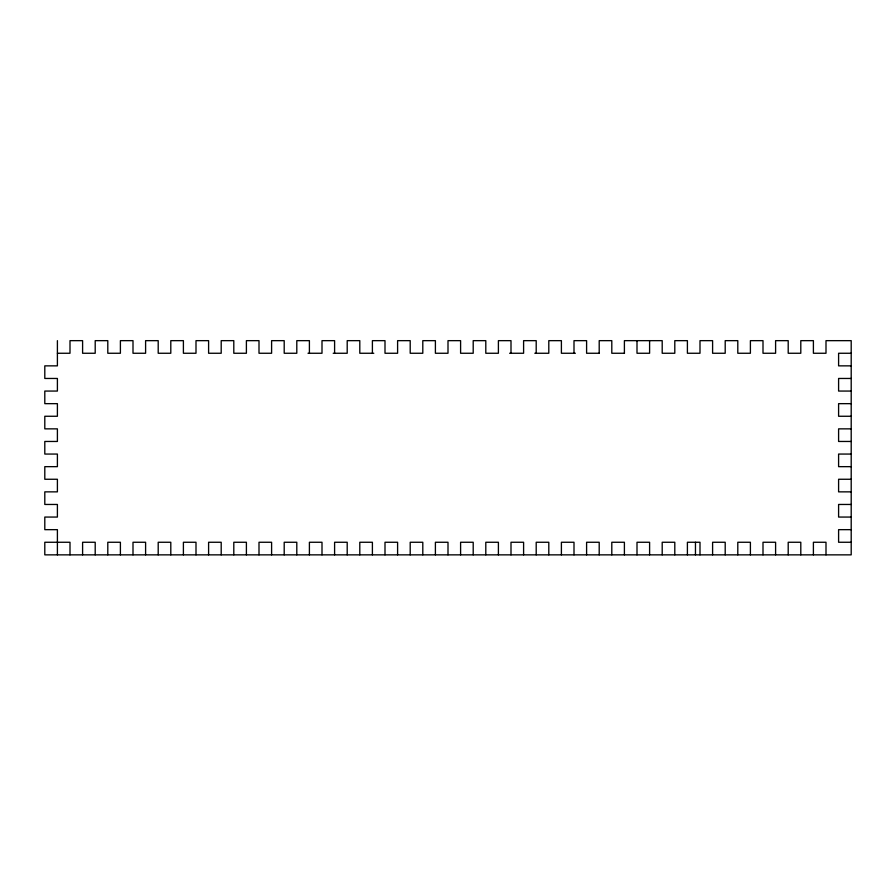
<?xml version="1.0" encoding="UTF-8"?>
<svg xmlns="http://www.w3.org/2000/svg" width="896" height="896" viewBox="0 0 896 896"><rect width="100%" height="100%" fill="white"/><g stroke="black" fill="none" stroke-linecap="round" stroke-linejoin="round"><path stroke-width="1.34" d="M57.4 353.259L70 353.259L70 340.659L82.6 340.659L82.6 353.259L95.2 353.259L95.2 340.659L107.8 340.659L107.8 353.259L120.4 353.259L120.4 340.659L133 340.659L133 353.259L145.6 353.259L145.6 340.659L158.2 340.659L158.2 353.259L170.8 353.259L170.8 340.659L183.4 340.659L183.4 353.259L196 353.259L196 340.659L208.6 340.659L208.6 353.259L221.2 353.259L221.2 340.659L233.8 340.659L233.8 353.259L246.4 353.259L246.4 340.659L259 340.659L259 353.259L271.6 353.259L271.6 340.659L284.2 340.659L284.2 353.259L296.8 353.259L296.8 340.659L309.4 340.659L309.4 353.259M308 353.259L322 353.259L322 340.659L334.6 340.659L334.6 353.259M333.2 353.259L347.2 353.259L347.2 340.659L359.8 340.659L359.8 353.259L373.8 353.259M509.6 353.259L523.6 353.259L523.6 340.659L536.2 340.659L536.2 353.259M534.8 353.259L548.8 353.259L548.8 340.659L561.4 340.659L561.4 353.259L575.4 353.259M599.424 353.259L586.6 353.259L586.6 340.659L574 340.659L574 353.259M624.478 353.259L611.8 353.259L611.8 340.659L599.2 340.659L599.2 353.259M851.2 353.259L838.6 353.259L838.6 365.859L851.2 365.859M851.2 378.459L838.6 378.459L838.6 391.059L851.2 391.059M851.2 403.659L838.6 403.659L838.6 416.259L851.2 416.259M851.2 428.859L838.6 428.859L838.6 441.459L851.2 441.459M851.2 454.059L838.6 454.059L838.6 466.659L851.2 466.659M851.2 479.259L838.6 479.259L838.6 491.859L851.2 491.859M851.2 504.459L838.6 504.459L838.6 517.059L851.2 517.059M851.2 529.659L838.6 529.659L838.6 542.259L851.2 542.259M826 554.859L826 542.259L813.4 542.259L813.4 554.859M800.8 554.859L800.8 542.259L788.2 542.259L788.2 554.859M775.6 554.859L775.6 542.259L763 542.259L763 554.859M750.4 554.859L750.4 542.259L737.8 542.259L737.8 554.859M725.2 554.859L725.2 542.259L712.6 542.259L712.6 554.859M700 554.859L700 542.259L687.4 542.259L687.4 554.859M695.464 542.259L695.464 554.859M674.8 554.859L674.8 542.259L662.2 542.259L662.2 554.859M649.6 340.659L649.6 353.259L637 353.259L637 340.659M649.6 554.859L649.6 542.259L637 542.259L637 554.859M624.4 353.259L624.4 340.659L662.2 340.659L662.2 353.259L674.8 353.259L674.8 340.659L687.4 340.659L687.4 353.259L700 353.259L700 340.659L712.6 340.659L712.6 353.259L725.2 353.259L725.2 340.659L737.8 340.659L737.8 353.259L750.4 353.259L750.4 340.659L763 340.659L763 353.259L775.6 353.259L775.6 340.659L788.2 340.659L788.2 353.259L800.8 353.259L800.8 340.659L813.4 340.659L813.4 353.259L826 353.259L826 340.659L851.2 340.659L851.2 554.859L44.8 554.859L44.8 542.259L70 542.259L70 554.859M624.4 554.859L624.4 542.259L611.8 542.259L611.8 554.859M599.2 554.859L599.2 542.259L586.6 542.259L586.6 554.859M574 554.859L574 542.259L561.4 542.259L561.4 554.859M548.8 554.859L548.8 542.259L536.2 542.259L536.2 554.859M523.6 554.859L523.6 542.259L511 542.259L511 554.859M511 353.259L511 340.659L498.4 340.659L498.4 353.259L485.8 353.259L485.8 340.659L473.2 340.659L473.2 353.259L460.6 353.259L460.6 340.659L448 340.659L448 353.259L435.4 353.259L435.4 340.659L422.8 340.659L422.8 353.259L410.2 353.259L410.2 340.659L397.6 340.659L397.6 353.259L385 353.259L385 340.659L372.4 340.659L372.4 353.259M498.4 554.859L498.4 542.259L485.8 542.259L485.8 554.859M473.2 554.859L473.2 542.259L460.6 542.259L460.6 554.859M448 554.859L448 542.259L435.4 542.259L435.4 554.859M422.8 554.859L422.8 542.259L410.2 542.259L410.2 554.859M397.6 554.859L397.6 542.259L385 542.259L385 554.859M372.4 554.859L372.4 542.259L359.8 542.259L359.8 554.859M347.2 554.859L347.2 542.259L334.6 542.259L334.6 554.859M322 554.859L322 542.259L309.4 542.259L309.4 554.859M296.8 554.859L296.8 542.259L284.2 542.259L284.2 554.859M271.6 554.859L271.6 542.259L259 542.259L259 554.859M246.4 554.859L246.4 542.259L233.8 542.259L233.8 554.859M221.2 554.859L221.2 542.259L208.6 542.259L208.6 554.859M196 554.859L196 542.259L183.4 542.259L183.4 554.859M170.8 554.859L170.8 542.259L158.2 542.259L158.2 554.859M145.6 554.859L145.6 542.259L133 542.259L133 554.859M120.4 554.859L120.4 542.259L107.8 542.259L107.8 554.859M95.2 554.859L95.2 542.259L82.6 542.259L82.6 554.859M57.4 340.659L57.4 365.859L44.8 365.859L44.8 378.459L57.4 378.459L57.4 391.059L44.8 391.059L44.8 403.659L57.4 403.659L57.4 416.259L44.8 416.259L44.8 428.859L57.4 428.859L57.4 441.459L44.8 441.459L44.8 454.059L57.4 454.059L57.4 466.659L44.8 466.659L44.8 479.259L57.4 479.259L57.4 491.859L44.8 491.859L44.8 504.459L57.4 504.459L57.4 517.059L44.8 517.059L44.8 529.659L57.4 529.659L57.4 554.859"/></g></svg>
